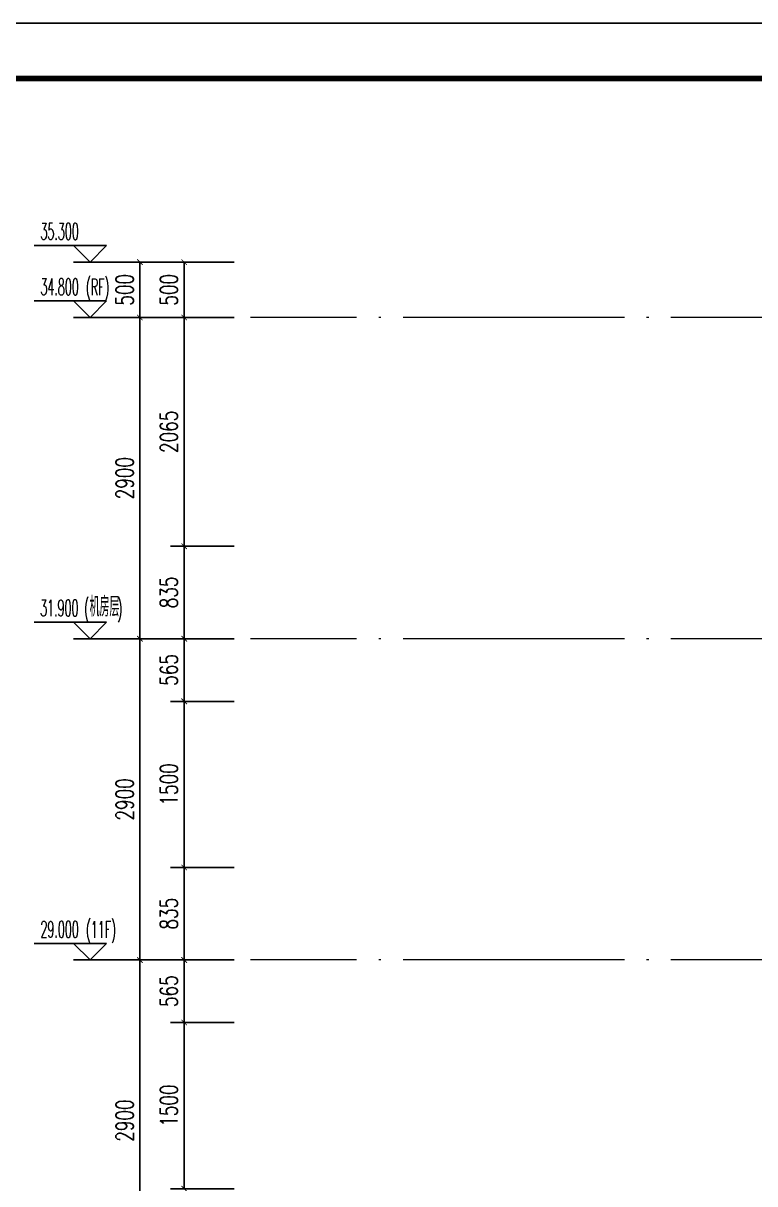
# Model space of a CAD drawing. Extents: x -461650 to 361314, y 245336 to 769729.
# Drawn here: x 272905 to 279513, y 723296 to 733773 of the extents above; entities that cross this region are included whole.
import ezdxf

# ---------------------------------------------------------------- set-up
doc = ezdxf.new("R2010")
doc.units = 0
doc.header["$LTSCALE"] = 1000
doc.linetypes.add('DOTE', pattern=[2.42, 2, -0.2, 0.02, -0.2])
doc.layers.get('0').update_dxf_attribs({"linetype": 'CONTINUOUS'})
doc.layers.get('DEFPOINTS').update_dxf_attribs({"linetype": 'CONTINUOUS'})
for name, color, linetype in [('-TK', 7, 'CONTINUOUS'), ('DIM_ELEV', 3, 'CONTINUOUS'), ('PUB_DIM', 3, 'CONTINUOUS'), ('PUB_TEXT', 2, 'CONTINUOUS')]:
    doc.layers.add(name, color=color, linetype=linetype)
doc.layers.add('DOTE', color=19, linetype='DOTE', lineweight=9)
doc.styles.add('_TCH_DIM', font='SIMPLEX.shx', dxfattribs={"width": 0.7, "bigfont": 'GBCBIG.shx'})
doc.styles.add('_TCH_DIM_T3', font='SIMPLEX', dxfattribs={"width": 0.705882, "bigfont": 'GBCBIG'})
doc.dimstyles.new('_TCH_ARCH&&50', dxfattribs={"dimtxt": 157.5, "dimasz": 50, "dimexe": 125, "dimexo": 150, "dimgap": 58.75, "dimtad": 1, "dimdec": 0, "dimzin": 0, "dimdsep": 46, "dimtxsty": '_TCH_DIM_T3', "dimblk": 'ARCHTICK', "dimcen": 0.09, "dimclrt": 7, "dimazin": 0, "dimtfac": 1, "dimtdec": 0, "dimtix": 1, "dimtmove": 2, "dimatfit": 3, "dimldrblk": 'ARCHTICK', "dimfxl": 0, "dimtolj": 1, "dimtzin": 0, "dimarcsym": 0})

# ---------------------------------------------------------------- blocks, each defined once
blk = doc.blocks.new('A1')
blk.add_lwpolyline([(0, 59400), (0, 0), (84100, 0), (84100, 59400)], close=True)
at = {"const_width": 100}
blk.add_lwpolyline([(2500, 58400), (2500, 1000), (83100, 1000), (83100, 58400)], close=True, dxfattribs=at)
blk = doc.blocks.new('_ArchTick')
at = {"color": 0, "linetype": 'ByBlock', "const_width": 0.15}
blk.add_lwpolyline([(-0.5, -0.5), (0.5, 0.5)], dxfattribs=at)
blk = doc.blocks.new('*D1480')
at = {"layer": 'DEFPOINTS', "color": 0}
for p in [(274359, 724751), (274959, 724751), (274959, 723251)]:
    blk.add_point(p, dxfattribs=at)
at = {"layer": 'PUB_DIM', "color": 0, "lineweight": -2}
for p, q in [((274809, 724751), (274234, 724751)), ((274359, 723251), (274359, 724751)), ((274809, 723251), (274234, 723251))]:
    blk.add_line(p, q, dxfattribs=at)
at = {"layer": 'PUB_DIM', "color": 0, "lineweight": -2, "xscale": 50, "yscale": 50, "zscale": 50}
for p, rotation in [((274359, 724751), 90), ((274359, 723251), 270)]:
    blk.add_blockref('_ArchTick', p, dxfattribs=dict(at, rotation=rotation))
at = {"layer": 'PUB_DIM', "color": 7, "insert": (274221, 724001), "char_height": 157.5, "attachment_point": 5, "rotation": 90, "style": '_TCH_DIM_T3'}
blk.add_mtext('\\A1;1500', dxfattribs=at)
blk = doc.blocks.new('*D1481')
at = {"layer": 'DEFPOINTS', "color": 0}
for p in [(274359, 725316), (274959, 725316), (274959, 724751)]:
    blk.add_point(p, dxfattribs=at)
at = {"layer": 'PUB_DIM', "color": 0, "lineweight": -2}
for p, q in [((274809, 725316), (274234, 725316)), ((274359, 724751), (274359, 725316)), ((274809, 724751), (274234, 724751))]:
    blk.add_line(p, q, dxfattribs=at)
at = {"layer": 'PUB_DIM', "color": 0, "lineweight": -2, "xscale": 50, "yscale": 50, "zscale": 50}
for p, rotation in [((274359, 725316), 90), ((274359, 724751), 270)]:
    blk.add_blockref('_ArchTick', p, dxfattribs=dict(at, rotation=rotation))
at = {"layer": 'PUB_DIM', "color": 7, "insert": (274221, 725034), "char_height": 157.5, "attachment_point": 5, "rotation": 90, "style": '_TCH_DIM_T3'}
blk.add_mtext('\\A1;565', dxfattribs=at)
blk = doc.blocks.new('*D1482')
at = {"layer": 'DEFPOINTS', "color": 0}
for p in [(274359, 726151), (274959, 726151), (274959, 725316)]:
    blk.add_point(p, dxfattribs=at)
at = {"layer": 'PUB_DIM', "color": 0, "lineweight": -2}
for p, q in [((274809, 726151), (274234, 726151)), ((274359, 725316), (274359, 726151)), ((274809, 725316), (274234, 725316))]:
    blk.add_line(p, q, dxfattribs=at)
at = {"layer": 'PUB_DIM', "color": 0, "lineweight": -2, "xscale": 50, "yscale": 50, "zscale": 50}
for p, rotation in [((274359, 726151), 90), ((274359, 725316), 270)]:
    blk.add_blockref('_ArchTick', p, dxfattribs=dict(at, rotation=rotation))
at = {"layer": 'PUB_DIM', "color": 7, "insert": (274221, 725734), "char_height": 157.5, "attachment_point": 5, "rotation": 90, "style": '_TCH_DIM_T3'}
blk.add_mtext('\\A1;835', dxfattribs=at)
blk = doc.blocks.new('*D1483')
at = {"layer": 'DEFPOINTS', "color": 0}
for p in [(274359, 727651), (274959, 727651), (274959, 726151)]:
    blk.add_point(p, dxfattribs=at)
at = {"layer": 'PUB_DIM', "color": 0, "lineweight": -2}
for p, q in [((274809, 727651), (274234, 727651)), ((274359, 726151), (274359, 727651)), ((274809, 726151), (274234, 726151))]:
    blk.add_line(p, q, dxfattribs=at)
at = {"layer": 'PUB_DIM', "color": 0, "lineweight": -2, "xscale": 50, "yscale": 50, "zscale": 50}
for p, rotation in [((274359, 727651), 90), ((274359, 726151), 270)]:
    blk.add_blockref('_ArchTick', p, dxfattribs=dict(at, rotation=rotation))
at = {"layer": 'PUB_DIM', "color": 7, "insert": (274221, 726901), "char_height": 157.5, "attachment_point": 5, "rotation": 90, "style": '_TCH_DIM_T3'}
blk.add_mtext('\\A1;1500', dxfattribs=at)
blk = doc.blocks.new('*D1484')
at = {"layer": 'DEFPOINTS', "color": 0}
for p in [(274359, 728216), (274959, 728216), (274959, 727651)]:
    blk.add_point(p, dxfattribs=at)
at = {"layer": 'PUB_DIM', "color": 0, "lineweight": -2}
for p, q in [((274809, 728216), (274234, 728216)), ((274359, 727651), (274359, 728216)), ((274809, 727651), (274234, 727651))]:
    blk.add_line(p, q, dxfattribs=at)
at = {"layer": 'PUB_DIM', "color": 0, "lineweight": -2, "xscale": 50, "yscale": 50, "zscale": 50}
for p, rotation in [((274359, 728216), 90), ((274359, 727651), 270)]:
    blk.add_blockref('_ArchTick', p, dxfattribs=dict(at, rotation=rotation))
at = {"layer": 'PUB_DIM', "color": 7, "insert": (274221, 727934), "char_height": 157.5, "attachment_point": 5, "rotation": 90, "style": '_TCH_DIM_T3'}
blk.add_mtext('\\A1;565', dxfattribs=at)
blk = doc.blocks.new('*D1485')
at = {"layer": 'DEFPOINTS', "color": 0}
for p in [(274359, 729051), (274959, 729051), (274959, 728216)]:
    blk.add_point(p, dxfattribs=at)
at = {"layer": 'PUB_DIM', "color": 0, "lineweight": -2}
for p, q in [((274809, 729051), (274234, 729051)), ((274359, 728216), (274359, 729051)), ((274809, 728216), (274234, 728216))]:
    blk.add_line(p, q, dxfattribs=at)
at = {"layer": 'PUB_DIM', "color": 0, "lineweight": -2, "xscale": 50, "yscale": 50, "zscale": 50}
for p, rotation in [((274359, 729051), 90), ((274359, 728216), 270)]:
    blk.add_blockref('_ArchTick', p, dxfattribs=dict(at, rotation=rotation))
at = {"layer": 'PUB_DIM', "color": 7, "insert": (274221, 728634), "char_height": 157.5, "attachment_point": 5, "rotation": 90, "style": '_TCH_DIM_T3'}
blk.add_mtext('\\A1;835', dxfattribs=at)
blk = doc.blocks.new('*D1486')
at = {"layer": 'DEFPOINTS', "color": 0}
for p in [(274359, 731116), (274959, 731116), (274959, 729051)]:
    blk.add_point(p, dxfattribs=at)
at = {"layer": 'PUB_DIM', "color": 0, "lineweight": -2}
for p, q in [((274809, 731116), (274234, 731116)), ((274359, 729051), (274359, 731116)), ((274809, 729051), (274234, 729051))]:
    blk.add_line(p, q, dxfattribs=at)
at = {"layer": 'PUB_DIM', "color": 0, "lineweight": -2, "xscale": 50, "yscale": 50, "zscale": 50}
for p, rotation in [((274359, 731116), 90), ((274359, 729051), 270)]:
    blk.add_blockref('_ArchTick', p, dxfattribs=dict(at, rotation=rotation))
at = {"layer": 'PUB_DIM', "color": 7, "insert": (274221, 730084), "char_height": 157.5, "attachment_point": 5, "rotation": 90, "style": '_TCH_DIM_T3'}
blk.add_mtext('\\A1;2065', dxfattribs=at)
blk = doc.blocks.new('*D1487')
at = {"layer": 'DEFPOINTS', "color": 0}
for p in [(274359, 731616), (274959, 731616), (274959, 731116)]:
    blk.add_point(p, dxfattribs=at)
at = {"layer": 'PUB_DIM', "color": 0, "lineweight": -2}
for p, q in [((274809, 731616), (274234, 731616)), ((274359, 731116), (274359, 731616)), ((274809, 731116), (274234, 731116))]:
    blk.add_line(p, q, dxfattribs=at)
at = {"layer": 'PUB_DIM', "color": 0, "lineweight": -2, "xscale": 50, "yscale": 50, "zscale": 50}
for p, rotation in [((274359, 731616), 90), ((274359, 731116), 270)]:
    blk.add_blockref('_ArchTick', p, dxfattribs=dict(at, rotation=rotation))
at = {"layer": 'PUB_DIM', "color": 7, "insert": (274221, 731366), "char_height": 157.5, "attachment_point": 5, "rotation": 90, "style": '_TCH_DIM_T3'}
blk.add_mtext('\\A1;500', dxfattribs=at)
blk = doc.blocks.new('*D1488')
at = {"layer": 'DEFPOINTS', "color": 0}
for p in [(273959, 725316), (274959, 725316), (274959, 722416)]:
    blk.add_point(p, dxfattribs=at)
at = {"layer": 'PUB_DIM', "color": 0, "lineweight": -2}
for p, q in [((274809, 725316), (273834, 725316)), ((273959, 722416), (273959, 725316)), ((274809, 722416), (273834, 722416))]:
    blk.add_line(p, q, dxfattribs=at)
at = {"layer": 'PUB_DIM', "color": 0, "lineweight": -2, "xscale": 50, "yscale": 50, "zscale": 50}
for p, rotation in [((273959, 725316), 90), ((273959, 722416), 270)]:
    blk.add_blockref('_ArchTick', p, dxfattribs=dict(at, rotation=rotation))
at = {"layer": 'PUB_DIM', "color": 7, "insert": (273821, 723866), "char_height": 157.5, "attachment_point": 5, "rotation": 90, "style": '_TCH_DIM_T3'}
blk.add_mtext('\\A1;2900', dxfattribs=at)
blk = doc.blocks.new('*D1489')
at = {"layer": 'DEFPOINTS', "color": 0}
for p in [(273959, 728216), (274959, 728216), (274959, 725316)]:
    blk.add_point(p, dxfattribs=at)
at = {"layer": 'PUB_DIM', "color": 0, "lineweight": -2}
for p, q in [((274809, 728216), (273834, 728216)), ((273959, 725316), (273959, 728216)), ((274809, 725316), (273834, 725316))]:
    blk.add_line(p, q, dxfattribs=at)
at = {"layer": 'PUB_DIM', "color": 0, "lineweight": -2, "xscale": 50, "yscale": 50, "zscale": 50}
for p, rotation in [((273959, 728216), 90), ((273959, 725316), 270)]:
    blk.add_blockref('_ArchTick', p, dxfattribs=dict(at, rotation=rotation))
at = {"layer": 'PUB_DIM', "color": 7, "insert": (273821, 726766), "char_height": 157.5, "attachment_point": 5, "rotation": 90, "style": '_TCH_DIM_T3'}
blk.add_mtext('\\A1;2900', dxfattribs=at)
blk = doc.blocks.new('*D1490')
at = {"layer": 'DEFPOINTS', "color": 0}
for p in [(273959, 731116), (274959, 731116), (274959, 728216)]:
    blk.add_point(p, dxfattribs=at)
at = {"layer": 'PUB_DIM', "color": 0, "lineweight": -2}
for p, q in [((274809, 731116), (273834, 731116)), ((273959, 728216), (273959, 731116)), ((274809, 728216), (273834, 728216))]:
    blk.add_line(p, q, dxfattribs=at)
at = {"layer": 'PUB_DIM', "color": 0, "lineweight": -2, "xscale": 50, "yscale": 50, "zscale": 50}
for p, rotation in [((273959, 731116), 90), ((273959, 728216), 270)]:
    blk.add_blockref('_ArchTick', p, dxfattribs=dict(at, rotation=rotation))
at = {"layer": 'PUB_DIM', "color": 7, "insert": (273821, 729666), "char_height": 157.5, "attachment_point": 5, "rotation": 90, "style": '_TCH_DIM_T3'}
blk.add_mtext('\\A1;2900', dxfattribs=at)
blk = doc.blocks.new('*D1491')
at = {"layer": 'DEFPOINTS', "color": 0}
for p in [(273959, 731616), (274959, 731616), (274959, 731116)]:
    blk.add_point(p, dxfattribs=at)
at = {"layer": 'PUB_DIM', "color": 0, "lineweight": -2}
for p, q in [((274809, 731616), (273834, 731616)), ((273959, 731116), (273959, 731616)), ((274809, 731116), (273834, 731116))]:
    blk.add_line(p, q, dxfattribs=at)
at = {"layer": 'PUB_DIM', "color": 0, "lineweight": -2, "xscale": 50, "yscale": 50, "zscale": 50}
for p, rotation in [((273959, 731616), 90), ((273959, 731116), 270)]:
    blk.add_blockref('_ArchTick', p, dxfattribs=dict(at, rotation=rotation))
at = {"layer": 'PUB_DIM', "color": 7, "insert": (273821, 731366), "char_height": 157.5, "attachment_point": 5, "rotation": 90, "style": '_TCH_DIM_T3'}
blk.add_mtext('\\A1;500', dxfattribs=at)

msp = doc.modelspace()

# ---------------------------------------------------------------- linework, layer by layer
at = {"layer": 'DIM_ELEV'}
for p, q in [((273658.74, 731766.31), (273002.74, 731766.31)), ((273508.74, 731616.31), (273358.74, 731766.31)), ((273508.74, 731616.31), (273658.74, 731766.31)), ((274358.74, 731616.31), (273358.74, 731616.31)), ((273658.74, 731266.31), (273002.74, 731266.31)), ((273508.74, 731116.31), (273358.74, 731266.31)), ((273508.74, 731116.31), (273658.74, 731266.31)), ((274358.74, 731116.31), (273358.74, 731116.31)), ((273658.74, 728366.31), (273002.74, 728366.31)), ((273508.74, 728216.31), (273358.74, 728366.31)), ((273508.74, 728216.31), (273658.74, 728366.31)), ((274358.74, 728216.31), (273358.74, 728216.31)), ((273658.74, 725466.31), (273002.74, 725466.31)), ((273508.74, 725316.31), (273358.74, 725466.31)), ((273508.74, 725316.31), (273658.74, 725466.31)), ((274358.74, 725316.31), (273358.74, 725316.31))]:
    msp.add_line(p, q, dxfattribs=at)
at = {"layer": 'DOTE', "color": 1, "linetype": 'DOTE'}
for p, q in [((290435.8, 731116.31), (274958.74, 731116.31)), ((290435.8, 728216.31), (274958.74, 728216.31)), ((290435.8, 725316.31), (274958.74, 725316.31))]:
    msp.add_line(p, q, dxfattribs=at)

# ---------------------------------------------------------------- block references
at = {"layer": '-TK', "xscale": 0.5, "yscale": 0.5, "zscale": 0.5}
msp.add_blockref('A1', (254843.14, 704072.91), dxfattribs=at)

# ---------------------------------------------------------------- texts
at = {"layer": 'PUB_TEXT', "style": '_TCH_DIM'}
for s, height, width, p in [('35.300', 148.75, 0.494118, (273060.54, 731818.81)), ('34.800', 148.75, 0.494118, (273060.54, 731318.81)), ('(RF)', 148.75, 0.494118, (273471.34, 731316.36)), ('(', 148.75, 0.494118, (273455.24, 728416.36)), ('机房层', 178.723, 0.7, (273504.24, 728416.36)), (')', 148.75, 0.494118, (273754.46, 728416.36)), ('31.900', 148.75, 0.494118, (273057.74, 728418.81)), ('29.000', 148.75, 0.494118, (273060.54, 725518.81)), ('(11F)', 148.75, 0.494118, (273471.34, 725516.36))]:
    msp.add_text(s, height=height, dxfattribs=dict(at, width=width)).set_placement(p)

# ---------------------------------------------------------------- dimensions: what is measured, and where the dimension line sits
at = {"layer": 'PUB_DIM'}
for p1, p2, distance, picture, middle in [((274958.74, 731116.31), (274958.74, 731616.31), 1000, '*D1491', (273821.24, 731366.31)), ((274958.74, 731116.31), (274958.74, 731616.31), 600, '*D1487', (274221.24, 731366.31)), ((274958.74, 728216.31), (274958.74, 731116.31), 1000, '*D1490', (273821.24, 729666.31)), ((274958.74, 729051.33), (274958.74, 731116.31), 600, '*D1486', (274221.24, 730083.82)), ((274958.74, 728216.31), (274958.74, 729051.33), 600, '*D1485', (274221.24, 728633.82)), ((274958.74, 725316.31), (274958.74, 728216.31), 1000, '*D1489', (273821.24, 726766.31)), ((274958.74, 727651.35), (274958.74, 728216.31), 600, '*D1484', (274221.24, 727933.83)), ((274958.74, 726151.35), (274958.74, 727651.35), 600, '*D1483', (274221.24, 726901.35)), ((274958.74, 725316.31), (274958.74, 726151.35), 600, '*D1482', (274221.24, 725733.83)), ((274958.74, 722416.31), (274958.74, 725316.31), 1000, '*D1488', (273821.24, 723866.31)), ((274958.74, 724751.35), (274958.74, 725316.31), 600, '*D1481', (274221.24, 725033.83)), ((274958.74, 723251.35), (274958.74, 724751.35), 600, '*D1480', (274221.24, 724001.35))]:
    dim = msp.add_aligned_dim(p1=p1, p2=p2, distance=distance, dimstyle='_TCH_ARCH&&50', dxfattribs=at)
    dim.commit()
    dim.dimension.update_dxf_attribs({"geometry": picture, "text_midpoint": middle})

doc.saveas('drawing.dxf')
